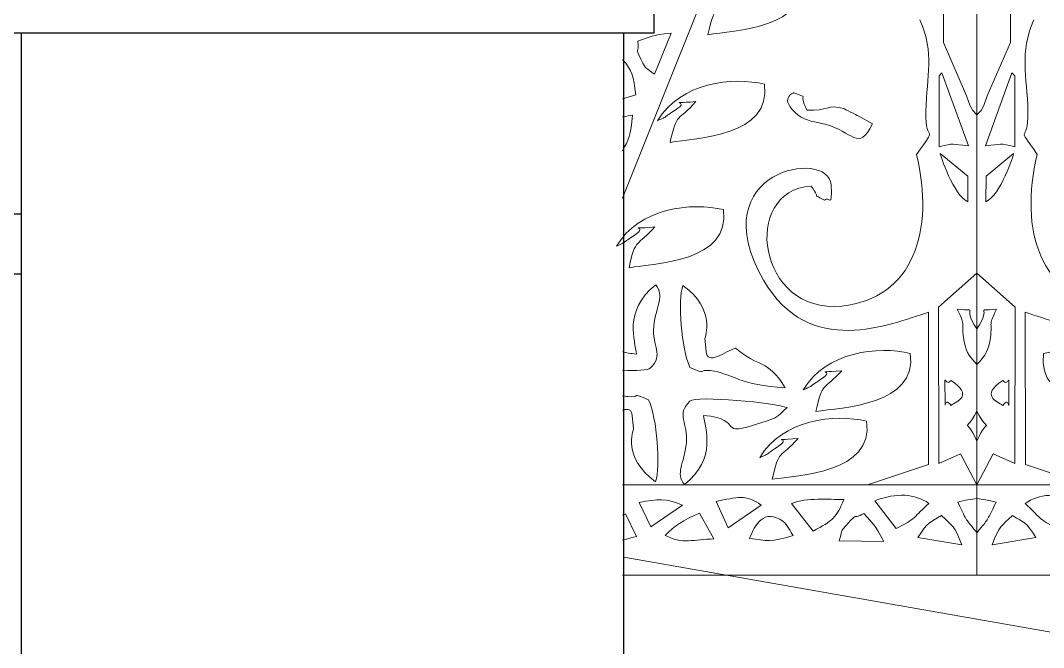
# Model space of a CAD drawing. Header units: inches. Extents: x 249 to 1192, y -18 to 440.
# Drawn here: x 621.907 to 623.605, y 263.528 to 264.569 of the extents above; entities that cross this region are included whole.
import ezdxf

# ---------------------------------------------------------------- set-up
doc = ezdxf.new("R2010")
doc.units = ezdxf.units.IN
doc.header["$MEASUREMENT"] = 0
doc.layers.add('ACP', color=15, linetype='Continuous', lineweight=15)
doc.layers.add('LANTAI', color=135, linetype='Continuous', lineweight=9)
doc.layers.add('KOLOM', color=5, linetype='Continuous')

# ---------------------------------------------------------------- blocks, each defined once
blk = doc.blocks.new('GOTGAA')
for points in [[(0.0196, 2.4616), (1.0196, -0.0384), (0.0196, -0.0384), (0.0196, 2.4616)], [(0.0196, 2.0577), (0.7981, 0.1116), (0.0196, 0.1116)], [(0.0753, 1.0446), (0.0753, 0.846)], [(0.0753, 0.846), (0.0367, 0.7574), (0.0311, 0.7416), (0.0266, 0.7329), (0.0196, 0.7261)], [(0.0832, 0.4065), (0.0196, 0.4631)], [(0.0196, 0.1116), (0.0467, 0.1633), (0.0826, 0.1469), (0.0832, 0.4065)], [(0.0999, 0.3983), (0.1, 0.1456), (0.2009, 0.1116)]]:
    blk.add_lwpolyline(points)
for points in [[(0.1043, 0.7316), (0.103, 0.7925), (0.0896, 0.8263), (0.1141, 0.8838)], [(0.1141, 0.8838), (0.0896, 0.8263), (0.103, 0.7925), (0.1043, 0.7316)], [(0.0338, 0.6743), (0.0338, 0.6743), (0.0778, 0.7956), (0.0778, 0.7956)], [(0.0778, 0.7956), (0.0778, 0.7956), (0.0338, 0.6743), (0.0338, 0.6743)], [(0.0778, 0.7956), (0.0778, 0.7956), (0.0824, 0.7906), (0.0824, 0.7906)], [(0.0824, 0.7906), (0.0824, 0.7906), (0.0778, 0.7956), (0.0778, 0.7956)], [(0.0824, 0.7906), (0.0824, 0.7906), (0.0823, 0.6726), (0.0823, 0.6726)], [(0.0823, 0.6726), (0.0823, 0.6726), (0.0824, 0.7906), (0.0824, 0.7906)], [(0.1198, 0.6601), (0.0822, 0.7144), (0.1056, 0.6728), (0.1043, 0.7316)], [(0.1043, 0.7316), (0.1056, 0.6728), (0.0822, 0.7144), (0.1198, 0.6601)], [(0.0823, 0.6726), (0.0572, 0.6798), (0.0612, 0.6771), (0.0338, 0.6743)], [(0.0338, 0.6743), (0.0612, 0.6771), (0.0572, 0.6798), (0.0823, 0.6726)], [(0.0805, 0.6619), (0.0813, 0.6595), (0.0582, 0.5924), (0.0347, 0.5814)], [(0.0347, 0.5814), (0.0582, 0.5924), (0.0813, 0.6595), (0.0805, 0.6619)], [(0.0349, 0.6239), (0.0349, 0.6239), (0.0805, 0.6619), (0.0805, 0.6619)], [(0.0805, 0.6619), (0.0805, 0.6619), (0.0349, 0.6239), (0.0349, 0.6239)], [(0.2438, 0.4085), (0.1246, 0.4212), (0.0893, 0.5338), (0.1198, 0.6601)], [(0.1198, 0.6601), (0.0893, 0.5338), (0.1246, 0.4212), (0.2438, 0.4085)], [(0.0347, 0.5814), (0.0347, 0.5814), (0.0349, 0.6239), (0.0349, 0.6239)], [(0.0349, 0.6239), (0.0349, 0.6239), (0.0347, 0.5814), (0.0347, 0.5814)], [(0.0999, 0.3983), (0.1639, 0.3777), (0.2985, 0.3205), (0.3735, 0.4514)], [(0.3735, 0.4514), (0.2985, 0.3205), (0.1639, 0.3777), (0.0999, 0.3983)], [(0.0524, 0.4032), (0.0115, 0.3993), (0.0475, 0.4109), (0.0196, 0.3704)], [(0.0409, 0.3496), (0.0475, 0.3851), (0.036, 0.371), (0.0524, 0.4032)], [(0.0832, 0.4065), (0.0832, 0.4065), (0.0826, 0.1469), (0.0826, 0.1469)], [(0.0826, 0.1469), (0.0826, 0.1469), (0.0832, 0.4065), (0.0832, 0.4065)], [(0.1, 0.1456), (0.1, 0.1456), (0.0999, 0.3983), (0.0999, 0.3983)], [(0.0999, 0.3983), (0.0999, 0.3983), (0.1, 0.1456), (0.1, 0.1456)], [(0.0196, 0.3114), (0.0295, 0.3222), (0.0371, 0.3292), (0.0409, 0.3496)], [(0.0625, 0.2849), (0.0731, 0.2716), (0.0735, 0.3063), (0.0725, 0.2617)], [(0.0725, 0.2617), (0.0735, 0.3063), (0.0731, 0.2716), (0.0625, 0.2849)], [(0.0625, 0.2435), (0.053, 0.2503), (0.0245, 0.2594), (0.0625, 0.2849)], [(0.0625, 0.2849), (0.0245, 0.2594), (0.053, 0.2503), (0.0625, 0.2435)], [(0.0725, 0.2617), (0.0716, 0.2237), (0.0756, 0.2615), (0.0625, 0.2435)], [(0.0625, 0.2435), (0.0756, 0.2615), (0.0716, 0.2237), (0.0725, 0.2617)], [(0.0196, 0.1841), (0.0396, 0.2305), (0.0418, 0.1909), (0.0196, 0.2339)], [(0.0826, 0.1469), (0.0826, 0.1469), (0.0467, 0.1633), (0.0467, 0.1633)], [(0.0467, 0.1633), (0.0467, 0.1633), (0.0826, 0.1469), (0.0826, 0.1469)], [(0.0196, 0.0891), (0.0292, 0.088), (0.0394, 0.0858), (0.0514, 0.0828)], [(0.0514, 0.0828), (0.0394, 0.0858), (0.0292, 0.088), (0.0196, 0.0891)], [(0.0995, 0.0808), (0.1232, 0.0967), (0.1521, 0.099), (0.1889, 0.0852)], [(0.1889, 0.0852), (0.1521, 0.099), (0.1232, 0.0967), (0.0995, 0.0808)], [(0.0514, 0.0828), (0.034, 0.0468), (0.0401, 0.0578), (0.0198, 0.0323)], [(0.0198, 0.0323), (0.0401, 0.0578), (0.034, 0.0468), (0.0514, 0.0828)], [(0.1535, 0.0392), (0.121, 0.0546), (0.1237, 0.0588), (0.0995, 0.0808)], [(0.0995, 0.0808), (0.1237, 0.0588), (0.121, 0.0546), (0.1535, 0.0392)], [(0.0448, 0.0119), (0.0566, 0.0439), (0.0603, 0.0431), (0.0785, 0.0607)], [(0.0785, 0.0607), (0.0603, 0.0431), (0.0566, 0.0439), (0.0448, 0.0119)], [(0.0785, 0.0607), (0.0986, 0.0476), (0.1003, 0.0522), (0.1175, 0.024)], [(0.1175, 0.024), (0.1003, 0.0522), (0.0986, 0.0476), (0.0785, 0.0607)], [(0.0198, 0.0323), (0.0197, 0.0324), (0.0197, 0.0324), (0.0196, 0.0325)], [(0.0196, 0.0325), (0.0197, 0.0324), (0.0197, 0.0324), (0.0198, 0.0323)], [(0.1175, 0.024), (0.1175, 0.024), (0.0448, 0.0119), (0.0448, 0.0119)], [(0.0448, 0.0119), (0.0448, 0.0119), (0.1175, 0.024), (0.1175, 0.024)]]:
    blk.add_open_spline(points, degree=3)
blk.add_open_spline([(0.244, 0.3011), (0.2994, 0.2962), (0.2498, 0.3054), (0.2786, 0.2869), (0.2786, 0.2869), (0.3056, 0.2695), (0.2835, 0.281), (0.3078, 0.2692), (0.3078, 0.2692), (0.2703, 0.333), (0.1827, 0.3427), (0.1302, 0.3298), (0.1302, 0.3298), (0.1181, 0.2434), (0.244, 0.2401), (0.2868, 0.2334), (0.2868, 0.2334), (0.2764, 0.2837), (0.2734, 0.2681), (0.244, 0.3011)], degree=3, knots=[0, 0, 0, 0, 0.166667, 0.166667, 0.166667, 0.166667, 0.333333, 0.333333, 0.333333, 0.333333, 0.5, 0.5, 0.5, 0.5, 0.666667, 0.666667, 0.666667, 0.666667, 1, 1, 1, 1])
blk = doc.blocks.new('tampak depan')
at = {"layer": 'ACP'}
for points in [[(708.5966, 338.4769), (709.1847, 338.4769), (709.1847, 340.9769)], [(709.1847, 340.573), (708.5966, 339.1029)], [(709.129, 339.5599), (709.129, 339.3613)], [(709.129, 339.3613), (709.1676, 339.2727), (709.1732, 339.257), (709.1777, 339.2482), (709.1847, 339.2414)], [(709.1211, 338.9218), (709.1847, 338.9785)], [(709.1044, 338.9136), (709.1043, 338.6609), (709.0034, 338.6269)], [(709.1847, 338.6269), (709.1576, 338.6786), (709.1217, 338.6622), (709.1211, 338.9218)], [(708.5966, 338.6269), (709.1847, 338.6269)]]:
    blk.add_lwpolyline(points, dxfattribs=at)
for points, knots in [([(708.7811, 339.4419), (708.7257, 339.4371), (708.7753, 339.4462), (708.7466, 339.4277), (708.7466, 339.4277), (708.7195, 339.4103), (708.7416, 339.4218), (708.7173, 339.41), (708.7173, 339.41), (708.7548, 339.4738), (708.8424, 339.4835), (708.8949, 339.4707), (708.8949, 339.4707), (708.907, 339.3843), (708.7811, 339.3809), (708.7383, 339.3742), (708.7383, 339.3742), (708.7487, 339.4245), (708.7517, 339.409), (708.7811, 339.4419)], [0, 0, 0, 0, 0.166667, 0.166667, 0.166667, 0.166667, 0.333333, 0.333333, 0.333333, 0.333333, 0.5, 0.5, 0.5, 0.5, 0.666667, 0.666667, 0.666667, 0.666667, 1, 1, 1, 1]), ([(708.7185, 339.2632), (708.6631, 339.2584), (708.7127, 339.2675), (708.684, 339.249), (708.684, 339.249), (708.6569, 339.2316), (708.679, 339.2431), (708.6547, 339.2313), (708.6547, 339.2313), (708.6922, 339.2951), (708.7798, 339.3048), (708.8323, 339.292), (708.8323, 339.292), (708.8444, 339.2055), (708.7185, 339.2022), (708.6757, 339.1955), (708.6757, 339.1955), (708.6861, 339.2458), (708.6891, 339.2303), (708.7185, 339.2632)], [0, 0, 0, 0, 0.166667, 0.166667, 0.166667, 0.166667, 0.333333, 0.333333, 0.333333, 0.333333, 0.5, 0.5, 0.5, 0.5, 0.666667, 0.666667, 0.666667, 0.666667, 1, 1, 1, 1]), ([(708.6503, 339.0551), (708.5949, 339.0502), (708.6445, 339.0594), (708.6158, 339.0409), (708.6158, 339.0409), (708.5887, 339.0234), (708.6108, 339.035), (708.5865, 339.0231), (708.5865, 339.0231), (708.624, 339.087), (708.7116, 339.0966), (708.7641, 339.0838), (708.7641, 339.0838), (708.7762, 338.9974), (708.6503, 338.9941), (708.6075, 338.9874), (708.6075, 338.9874), (708.6179, 339.0376), (708.6209, 339.0221), (708.6503, 339.0551)], [0, 0, 0, 0, 0.166667, 0.166667, 0.166667, 0.166667, 0.333333, 0.333333, 0.333333, 0.333333, 0.5, 0.5, 0.5, 0.5, 0.666667, 0.666667, 0.666667, 0.666667, 1, 1, 1, 1]), ([(708.5966, 338.8479), (708.6024, 338.8463), (708.6099, 338.8449), (708.6197, 338.844), (708.6179, 338.8656), (708.5967, 338.9148), (708.6516, 338.9589), (708.6516, 338.9589), (708.6671, 338.9399), (708.6522, 338.9259), (708.6485, 338.8898), (708.6485, 338.8898), (708.6451, 338.8564), (708.6661, 338.8432), (708.6427, 338.8206), (708.6427, 338.8206), (708.6389, 338.817), (708.6202, 338.8163), (708.5966, 338.8172)], [0.9610969, 0.9610969, 0.9610969, 0.9610969, 1, 1, 1, 1.1428571, 1.1428571, 1.1428571, 1.1428571, 1.2857143, 1.2857143, 1.2857143, 1.2857143, 1.4285714, 1.4285714, 1.4285714, 1.4285714, 1.4785732, 1.4785732, 1.4785732, 1.4785732]), ([(708.7839, 338.854), (708.824, 338.8194), (708.8357, 338.838), (708.8666, 338.7881), (708.8666, 338.7881), (708.793, 338.7914), (708.7766, 338.8126), (708.7427, 338.8165), (708.7427, 338.8165), (708.7205, 338.8191), (708.738, 338.8082), (708.7084, 338.8219), (708.7084, 338.8219), (708.6942, 338.8521), (708.6879, 338.9336), (708.6968, 338.9579), (708.6968, 338.9579), (708.7523, 338.9175), (708.7335, 338.873), (708.7333, 338.8697), (708.7333, 338.8697), (708.7333, 338.8697), (708.7355, 338.8485), (708.7355, 338.8485), (708.7355, 338.8485), (708.7364, 338.8237), (708.7682, 338.8488), (708.7839, 338.854)], [0, 0, 0, 0, 0.125, 0.125, 0.125, 0.125, 0.25, 0.25, 0.25, 0.25, 0.375, 0.375, 0.375, 0.375, 0.5, 0.5, 0.5, 0.5, 0.625, 0.625, 0.625, 0.625, 0.75, 0.75, 0.75, 0.75, 1, 1, 1, 1]), ([(708.9603, 338.8164), (708.9049, 338.8116), (708.9545, 338.8207), (708.9258, 338.8022), (708.9258, 338.8022), (708.8987, 338.7848), (708.9208, 338.7963), (708.8965, 338.7845), (708.8965, 338.7845), (708.934, 338.8483), (709.0216, 338.858), (709.0741, 338.8452), (709.0741, 338.8452), (709.0862, 338.7587), (708.9603, 338.7554), (708.9175, 338.7487), (708.9175, 338.7487), (708.9279, 338.799), (708.9309, 338.7835), (708.9603, 338.8164)], [0, 0, 0, 0, 0.166667, 0.166667, 0.166667, 0.166667, 0.333333, 0.333333, 0.333333, 0.333333, 0.5, 0.5, 0.5, 0.5, 0.666667, 0.666667, 0.666667, 0.666667, 1, 1, 1, 1]), ([(708.5966, 338.7749), (708.5995, 338.7743), (708.6024, 338.7738), (708.6054, 338.7735), (708.6054, 338.7735), (708.6276, 338.7709), (708.6101, 338.7818), (708.6397, 338.7681), (708.6397, 338.7681), (708.6539, 338.7379), (708.6602, 338.6564), (708.6513, 338.6321), (708.6513, 338.6321), (708.5958, 338.6725), (708.6146, 338.717), (708.6148, 338.7203), (708.6148, 338.7203), (708.6148, 338.7203), (708.6126, 338.7415), (708.6126, 338.7415), (708.6126, 338.7415), (708.6122, 338.7527), (708.6054, 338.7537), (708.5966, 338.7509)], [0.2387442, 0.2387442, 0.2387442, 0.2387442, 0.25, 0.25, 0.25, 0.25, 0.375, 0.375, 0.375, 0.375, 0.5, 0.5, 0.5, 0.5, 0.625, 0.625, 0.625, 0.625, 0.75, 0.75, 0.75, 0.75, 0.8636693, 0.8636693, 0.8636693, 0.8636693]), ([(708.7312, 338.7423), (708.7331, 338.7207), (708.7542, 338.6715), (708.6994, 338.6274), (708.6994, 338.6274), (708.6838, 338.6464), (708.6988, 338.6604), (708.7025, 338.6965), (708.7025, 338.6965), (708.7059, 338.7299), (708.6848, 338.7431), (708.7083, 338.7658), (708.7083, 338.7658), (708.7189, 338.776), (708.8523, 338.7625), (708.8696, 338.7552), (708.8696, 338.7552), (708.8511, 338.7379), (708.8561, 338.7398), (708.8276, 338.7303), (708.8276, 338.7303), (708.7474, 338.7038), (708.8036, 338.7355), (708.7312, 338.7423)], [0, 0, 0, 0, 0.142857, 0.142857, 0.142857, 0.142857, 0.285714, 0.285714, 0.285714, 0.285714, 0.428571, 0.428571, 0.428571, 0.428571, 0.571429, 0.571429, 0.571429, 0.571429, 0.714286, 0.714286, 0.714286, 0.714286, 1, 1, 1, 1]), ([(708.8879, 338.7038), (708.8325, 338.6989), (708.8822, 338.7081), (708.8534, 338.6896), (708.8534, 338.6896), (708.8263, 338.6721), (708.8484, 338.6837), (708.8242, 338.6718), (708.8242, 338.6718), (708.8616, 338.7357), (708.9492, 338.7453), (709.0017, 338.7325), (709.0017, 338.7325), (709.0138, 338.6461), (708.888, 338.6428), (708.8451, 338.6361), (708.8451, 338.6361), (708.8555, 338.6863), (708.8585, 338.6708), (708.8879, 338.7038)], [0, 0, 0, 0, 0.166667, 0.166667, 0.166667, 0.166667, 0.333333, 0.333333, 0.333333, 0.333333, 0.5, 0.5, 0.5, 0.5, 0.666667, 0.666667, 0.666667, 0.666667, 1, 1, 1, 1])]:
    blk.add_open_spline(points, degree=3, knots=knots, dxfattribs=at)
for points in [[(708.9648, 339.4539), (708.9901, 339.3987), (708.9301, 339.3889), (708.9396, 339.4801)], [(708.9396, 339.4801), (708.9301, 339.3889), (708.9901, 339.3987), (708.9648, 339.4539)], [(709.1, 339.2469), (709.1013, 339.3079), (709.1147, 339.3417), (709.0902, 339.3991)], [(709.0902, 339.3991), (709.1147, 339.3417), (709.1013, 339.3079), (709.1, 339.2469)], [(708.6218, 339.3636), (708.6465, 339.3716), (708.6421, 339.373), (708.6773, 339.377)], [(708.6773, 339.377), (708.6773, 339.377), (708.6494, 339.3086), (708.6494, 339.3086)], [(708.6271, 339.3338), (708.6159, 339.3571), (708.6255, 339.3394), (708.6218, 339.3636)], [(708.5966, 339.3327), (708.6121, 339.3166), (708.615, 339.305), (708.6184, 339.2745)], [(708.6494, 339.3086), (708.6355, 339.3206), (708.6371, 339.3129), (708.6271, 339.3338)], [(709.1265, 339.3109), (709.1265, 339.3109), (709.1219, 339.3059), (709.1219, 339.3059)], [(709.1219, 339.3059), (709.1219, 339.3059), (709.1265, 339.3109), (709.1265, 339.3109)], [(709.1219, 339.3059), (709.1219, 339.3059), (709.122, 339.188), (709.122, 339.188)], [(709.122, 339.188), (709.122, 339.188), (709.1219, 339.3059), (709.1219, 339.3059)], [(709.1705, 339.1897), (709.1705, 339.1897), (709.1265, 339.3109), (709.1265, 339.3109)], [(709.1265, 339.3109), (709.1265, 339.3109), (709.1705, 339.1897), (709.1705, 339.1897)], [(708.9027, 339.2489), (708.8857, 339.282), (708.91, 339.265), (708.8809, 339.2779)], [(708.8809, 339.2779), (708.91, 339.265), (708.8857, 339.282), (708.9027, 339.2489)], [(708.6184, 339.2745), (708.6184, 339.2745), (708.5966, 339.268), (708.5966, 339.268)], [(708.8809, 339.2779), (708.8808, 339.2778), (708.8532, 339.2681), (708.8883, 339.2408)], [(708.8883, 339.2408), (708.8532, 339.2681), (708.8808, 339.2778), (708.8809, 339.2779)], [(708.9639, 339.2515), (708.9376, 339.2597), (708.9368, 339.2467), (708.9027, 339.2489)], [(708.9027, 339.2489), (708.9368, 339.2467), (708.9376, 339.2597), (708.9639, 339.2515)], [(708.9879, 339.2394), (708.9852, 339.2407), (708.9642, 339.2514), (708.9639, 339.2515)], [(708.9639, 339.2515), (708.9642, 339.2514), (708.9852, 339.2407), (708.9879, 339.2394)], [(709.0845, 339.1754), (709.1221, 339.2297), (709.0987, 339.1882), (709.1, 339.2469)], [(709.1, 339.2469), (709.0987, 339.1882), (709.1221, 339.2297), (709.0845, 339.1754)], [(708.5966, 339.2378), (708.6027, 339.2391), (708.6092, 339.2396), (708.6132, 339.2407)], [(708.6132, 339.2407), (708.6103, 339.2076), (708.6065, 339.199), (708.5966, 339.1817)], [(708.8883, 339.2408), (708.901, 339.2308), (708.9171, 339.2295), (708.9323, 339.2257)], [(708.9323, 339.2257), (708.9171, 339.2295), (708.901, 339.2308), (708.8883, 339.2408)], [(709.0117, 339.2262), (709.0117, 339.2262), (708.9879, 339.2394), (708.9879, 339.2394)], [(708.9879, 339.2394), (708.9879, 339.2394), (709.0117, 339.2262), (709.0117, 339.2262)], [(708.9323, 339.2257), (708.9799, 339.2138), (708.9872, 339.1785), (709.0117, 339.2262)], [(709.0117, 339.2262), (708.9872, 339.1785), (708.9799, 339.2138), (708.9323, 339.2257)], [(709.122, 339.188), (709.1471, 339.1951), (709.1431, 339.1924), (709.1705, 339.1897)], [(709.1705, 339.1897), (709.1431, 339.1924), (709.1471, 339.1951), (709.122, 339.188)], [(708.8308, 338.9667), (708.7257, 339.1502), (708.9392, 339.186), (708.9426, 339.1251)], [(708.9426, 339.1251), (708.9392, 339.186), (708.7257, 339.1502), (708.8308, 338.9667)], [(709.1239, 339.1772), (709.123, 339.1748), (709.1461, 339.1077), (709.1697, 339.0967)], [(709.1697, 339.0967), (709.1461, 339.1077), (709.123, 339.1748), (709.1239, 339.1772)], [(709.1694, 339.1392), (709.1694, 339.1392), (709.1239, 339.1772), (709.1239, 339.1772)], [(709.1239, 339.1772), (709.1239, 339.1772), (709.1694, 339.1392), (709.1694, 339.1392)], [(708.9605, 338.9238), (709.0797, 338.9365), (709.115, 339.0492), (709.0845, 339.1754)], [(709.0845, 339.1754), (709.115, 339.0492), (709.0797, 338.9365), (708.9605, 338.9238)], [(709.1697, 339.0967), (709.1697, 339.0967), (709.1694, 339.1392), (709.1694, 339.1392)], [(709.1694, 339.1392), (709.1694, 339.1392), (709.1697, 339.0967), (709.1697, 339.0967)], [(708.9099, 339.123), (708.7914, 339.115), (708.8214, 338.9089), (708.9605, 338.9238)], [(708.9605, 338.9238), (708.8214, 338.9089), (708.7914, 339.115), (708.9099, 339.123)], [(708.9317, 339.0994), (708.9057, 339.1148), (708.9293, 339.0949), (708.9099, 339.123)], [(708.9099, 339.123), (708.9293, 339.0949), (708.9057, 339.1148), (708.9317, 339.0994)], [(708.9426, 339.1251), (708.9451, 339.0818), (708.9387, 339.1087), (708.9317, 339.0994)], [(708.9317, 339.0994), (708.9387, 339.1087), (708.9451, 339.0818), (708.9426, 339.1251)], [(709.1044, 338.9136), (709.0404, 338.893), (708.9058, 338.8359), (708.8308, 338.9667)], [(708.8308, 338.9667), (708.9058, 338.8359), (709.0404, 338.893), (709.1044, 338.9136)], [(709.1519, 338.9185), (709.1928, 338.9146), (709.1568, 338.9263), (709.1847, 338.8857)], [(709.1043, 338.6609), (709.1043, 338.6609), (709.1044, 338.9136), (709.1044, 338.9136)], [(709.1044, 338.9136), (709.1044, 338.9136), (709.1043, 338.6609), (709.1043, 338.6609)], [(709.1211, 338.9218), (709.1211, 338.9218), (709.1217, 338.6622), (709.1217, 338.6622)], [(709.1217, 338.6622), (709.1217, 338.6622), (709.1211, 338.9218), (709.1211, 338.9218)], [(709.1634, 338.865), (709.1568, 338.9005), (709.1683, 338.8863), (709.1519, 338.9185)], [(709.1847, 338.8267), (709.1748, 338.8375), (709.1672, 338.8446), (709.1634, 338.865)], [(709.1418, 338.8003), (709.1313, 338.7869), (709.1308, 338.8217), (709.1318, 338.7771)], [(709.1318, 338.7771), (709.1308, 338.8217), (709.1313, 338.7869), (709.1418, 338.8003)], [(709.1418, 338.7589), (709.1513, 338.7657), (709.1798, 338.7747), (709.1418, 338.8003)], [(709.1418, 338.8003), (709.1798, 338.7747), (709.1513, 338.7657), (709.1418, 338.7589)], [(709.1318, 338.7771), (709.1327, 338.739), (709.1287, 338.7769), (709.1418, 338.7589)], [(709.1418, 338.7589), (709.1287, 338.7769), (709.1327, 338.739), (709.1318, 338.7771)], [(709.1847, 338.6995), (709.1647, 338.7458), (709.1625, 338.7062), (709.1847, 338.7492)], [(709.1217, 338.6622), (709.1217, 338.6622), (709.1576, 338.6786), (709.1576, 338.6786)], [(709.1576, 338.6786), (709.1576, 338.6786), (709.1217, 338.6622), (709.1217, 338.6622)], [(708.624, 338.5978), (708.6556, 338.603), (708.6684, 338.6052), (708.696, 338.5934)], [(708.8269, 338.5931), (708.8, 338.6124), (708.788, 338.6057), (708.7519, 338.5995)], [(708.7519, 338.5995), (708.788, 338.6057), (708.8, 338.6124), (708.8269, 338.5931)], [(708.9637, 338.6024), (708.9382, 338.6029), (708.9031, 338.6056), (708.8769, 338.5962)], [(708.8769, 338.5962), (708.9031, 338.6056), (708.9382, 338.6029), (708.9637, 338.6024)], [(708.9131, 338.5502), (708.9445, 338.5667), (708.9526, 338.5735), (708.9637, 338.6024)], [(708.9637, 338.6024), (708.9526, 338.5735), (708.9445, 338.5667), (708.9131, 338.5502)], [(709.1049, 338.5962), (709.0811, 338.6121), (709.0522, 338.6144), (709.0154, 338.6006)], [(709.0154, 338.6006), (709.0522, 338.6144), (709.0811, 338.6121), (709.1049, 338.5962)], [(709.0154, 338.6006), (709.0154, 338.6006), (709.0508, 338.5545), (709.0508, 338.5545)], [(709.0508, 338.5545), (709.0508, 338.5545), (709.0154, 338.6006), (709.0154, 338.6006)], [(709.1847, 338.6044), (709.1751, 338.6033), (709.1649, 338.6012), (709.1529, 338.5982)], [(709.1529, 338.5982), (709.1649, 338.6012), (709.1751, 338.6033), (709.1847, 338.6044)], [(708.6435, 338.5574), (708.6435, 338.5574), (708.624, 338.5978), (708.624, 338.5978)], [(708.696, 338.5934), (708.696, 338.5934), (708.6435, 338.5574), (708.6435, 338.5574)], [(708.7519, 338.5995), (708.7519, 338.5995), (708.7719, 338.5554), (708.7719, 338.5554)], [(708.7719, 338.5554), (708.7719, 338.5554), (708.7519, 338.5995), (708.7519, 338.5995)], [(708.7719, 338.5554), (708.7719, 338.5554), (708.8269, 338.5931), (708.8269, 338.5931)], [(708.8269, 338.5931), (708.8269, 338.5931), (708.7719, 338.5554), (708.7719, 338.5554)], [(708.8633, 338.5659), (708.8312, 338.5895), (708.816, 338.5595), (708.8075, 338.538)], [(708.8075, 338.538), (708.816, 338.5595), (708.8312, 338.5895), (708.8633, 338.5659)], [(708.8769, 338.5962), (708.8769, 338.5962), (708.9131, 338.5502), (708.9131, 338.5502)], [(708.9131, 338.5502), (708.9131, 338.5502), (708.8769, 338.5962), (708.8769, 338.5962)], [(709.0508, 338.5545), (709.0833, 338.5699), (709.0806, 338.5742), (709.1049, 338.5962)], [(709.1049, 338.5962), (709.0806, 338.5742), (709.0833, 338.5699), (709.0508, 338.5545)], [(709.1529, 338.5982), (709.1703, 338.5621), (709.1642, 338.5732), (709.1845, 338.5477)], [(709.1845, 338.5477), (709.1642, 338.5732), (709.1703, 338.5621), (709.1529, 338.5982)], [(708.6676, 338.543), (708.6821, 338.5587), (708.6969, 338.5682), (708.7243, 338.5797)], [(708.7483, 338.5372), (708.7483, 338.5372), (708.7243, 338.5797), (708.7243, 338.5797)], [(708.7243, 338.5797), (708.7243, 338.5797), (708.7483, 338.5372), (708.7483, 338.5372)], [(708.9973, 338.5796), (708.9761, 338.5673), (708.9891, 338.5827), (708.9715, 338.5638)], [(708.9715, 338.5638), (708.9891, 338.5827), (708.9761, 338.5673), (708.9973, 338.5796)], [(709.0301, 338.5329), (709.0134, 338.5642), (709.0138, 338.5596), (708.9973, 338.5796)], [(708.9973, 338.5796), (709.0138, 338.5596), (709.0134, 338.5642), (709.0301, 338.5329)], [(709.1259, 338.5761), (709.1057, 338.5629), (709.104, 338.5675), (709.0868, 338.5394)], [(709.0868, 338.5394), (709.104, 338.5675), (709.1057, 338.5629), (709.1259, 338.5761)], [(709.1595, 338.5272), (709.1477, 338.5592), (709.144, 338.5584), (709.1259, 338.5761)], [(709.1259, 338.5761), (709.144, 338.5584), (709.1477, 338.5592), (709.1595, 338.5272)], [(708.8798, 338.5426), (708.8756, 338.5482), (708.8702, 338.5608), (708.8633, 338.5659)], [(708.8633, 338.5659), (708.8702, 338.5608), (708.8756, 338.5482), (708.8798, 338.5426)], [(708.9715, 338.5638), (708.9557, 338.5468), (708.9622, 338.5511), (708.9561, 338.5338)], [(708.9561, 338.5338), (708.9622, 338.5511), (708.9557, 338.5468), (708.9715, 338.5638)], [(708.5966, 338.5354), (708.6039, 338.5361), (708.6039, 338.5373), (708.6198, 338.5413)], [(708.7483, 338.5372), (708.7159, 338.5365), (708.695, 338.5274), (708.6676, 338.543)], [(708.8075, 338.538), (708.836, 338.534), (708.8424, 338.5315), (708.8798, 338.5426)], [(708.8798, 338.5426), (708.8424, 338.5315), (708.836, 338.534), (708.8075, 338.538)], [(708.9561, 338.5338), (708.9561, 338.5338), (709.0301, 338.5329), (709.0301, 338.5329)], [(709.0301, 338.5329), (709.0301, 338.5329), (708.9561, 338.5338), (708.9561, 338.5338)], [(709.0868, 338.5394), (709.0868, 338.5394), (709.1595, 338.5272), (709.1595, 338.5272)], [(709.1595, 338.5272), (709.1595, 338.5272), (709.0868, 338.5394), (709.0868, 338.5394)], [(709.1845, 338.5477), (709.1846, 338.5477), (709.1846, 338.5478), (709.1847, 338.5478)], [(709.1847, 338.5478), (709.1846, 338.5478), (709.1846, 338.5477), (709.1845, 338.5477)]]:
    blk.add_open_spline(points, degree=3, dxfattribs=at)
at = {"layer": 'ACP', "color": 7}
for points in [[(708.6773, 339.377), (708.6421, 339.373), (708.6465, 339.3716), (708.6218, 339.3636)], [(708.6494, 339.3086), (708.6494, 339.3086), (708.6773, 339.377), (708.6773, 339.377)], [(708.6218, 339.3636), (708.6255, 339.3394), (708.6159, 339.3571), (708.6271, 339.3338)], [(708.6184, 339.2745), (708.615, 339.305), (708.6121, 339.3166), (708.5966, 339.3327)], [(708.6271, 339.3338), (708.6371, 339.3129), (708.6355, 339.3206), (708.6494, 339.3086)], [(708.6132, 339.2407), (708.6092, 339.2396), (708.6027, 339.2391), (708.5966, 339.2378)], [(708.5966, 339.1817), (708.6065, 339.199), (708.6103, 339.2076), (708.6132, 339.2407)], [(708.696, 338.5934), (708.6684, 338.6052), (708.6556, 338.603), (708.624, 338.5978)], [(708.624, 338.5978), (708.624, 338.5978), (708.6435, 338.5574), (708.6435, 338.5574)], [(708.6435, 338.5574), (708.6435, 338.5574), (708.696, 338.5934), (708.696, 338.5934)], [(708.6015, 338.5787), (708.5998, 338.5779), (708.5982, 338.5772), (708.5966, 338.5764)], [(708.6198, 338.5413), (708.6198, 338.5413), (708.6015, 338.5787), (708.6015, 338.5787)], [(708.7243, 338.5797), (708.6969, 338.5682), (708.6821, 338.5587), (708.6676, 338.543)], [(708.6676, 338.543), (708.695, 338.5274), (708.7159, 338.5365), (708.7483, 338.5372)]]:
    blk.add_open_spline(points, degree=3, dxfattribs=at)
at = {"layer": 'KOLOM'}
for points in [[(707.5487, 339.4769), (708.6487, 339.4769), (708.6487, 339.3769), (707.5487, 339.3769)], [(708.5987, 339.3769), (707.5987, 339.3769), (707.5987, 337.6669), (708.5987, 337.6669)], [(707.5987, 338.9769), (700.5987, 338.9769), (700.5987, 339.0769), (707.5987, 339.0769)]]:
    blk.add_lwpolyline(points, close=True, dxfattribs=at)
at = {"layer": 'LANTAI'}
blk.add_lwpolyline([(708.5987, 338.5071), (722.8609, 335.9954), (726.7222, 335.4889), (727.9995, 335.3136), (728.8215, 335.1928), (729.5543, 335.077), (730.1858, 334.9681), (730.7058, 334.868), (731.1056, 334.7781), (731.4722, 334.668), (731.5614, 334.6038)], dxfattribs=at)
at = {"layer": 'ACP', "extrusion": (0, 0, -1), "xscale": -1, "zscale": -1, "rotation": 5.555763848974492e-08}
blk.add_blockref('GOTGAA', (-709.1651, 338.5153), dxfattribs=at)

msp = doc.modelspace()

# ---------------------------------------------------------------- block references
at = {"layer": 'KOLOM'}
msp.add_blockref('tampak depan', (-85.6899, -74.829), dxfattribs=at)

doc.saveas('drawing.dxf')
